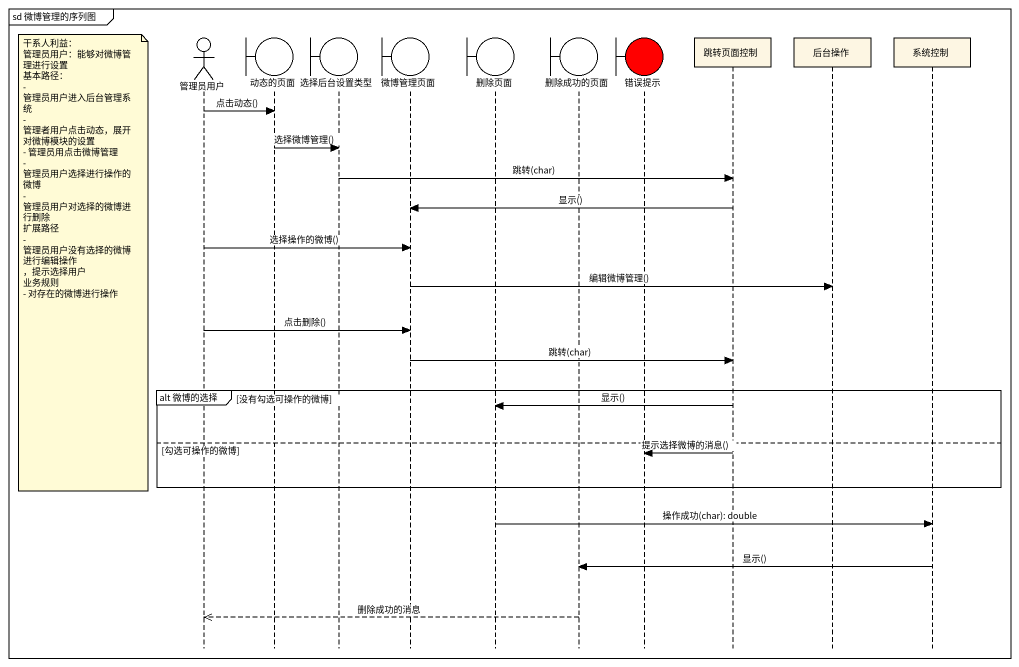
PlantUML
@startuml
mainframe sd 微博管理的序列图
hide footbox
actor 管理员用户
boundary 动态的页面
boundary 选择后台设置类型
boundary 微博管理页面
boundary 删除页面
boundary 删除成功的页面
boundary 错误提示 #FF0000
participant 跳转页面控制
participant 后台操作
participant 系统控制

管理员用户 -> 动态的页面 : 点击动态()
动态的页面 -> 选择后台设置类型 : 选择微博管理()
选择后台设置类型 -> 跳转页面控制 : 跳转(char)
跳转页面控制 -> 微博管理页面 : 显示()
管理员用户 -> 微博管理页面 : 选择操作的微博()
note left of 管理员用户
  干系人利益：
  管理员用户：能够对微博管理进行设置
  基本路径：
  - 管理员用户进入后台管理系统
  - 管理者用户点击动态，展开对微博模块的设置
  - 管理员用点击微博管理
  - 管理员用户选择进行操作的微博
  - 管理员用户对选择的微博进行删除
  扩展路径
  - 管理员用户没有选择的微博进行编辑操作 ，提示选择用户
  业务规则
  - 对存在的微博进行操作
end note
微博管理页面 -> 后台操作 : 编辑微博管理()
管理员用户 -> 微博管理页面 : 点击删除()
微博管理页面 -> 跳转页面控制 : 跳转(char)
group alt 微博的选择 [没有勾选可操作的微博]
  跳转页面控制 -> 删除页面 : 显示()
else 勾选可操作的微博
  跳转页面控制 -> 错误提示 : 提示选择微博的消息()
end
删除页面 -> 系统控制 : 操作成功(char): double
系统控制 -> 删除成功的页面 : 显示()
删除成功的页面 -->> 管理员用户 : 删除成功的消息
@enduml
